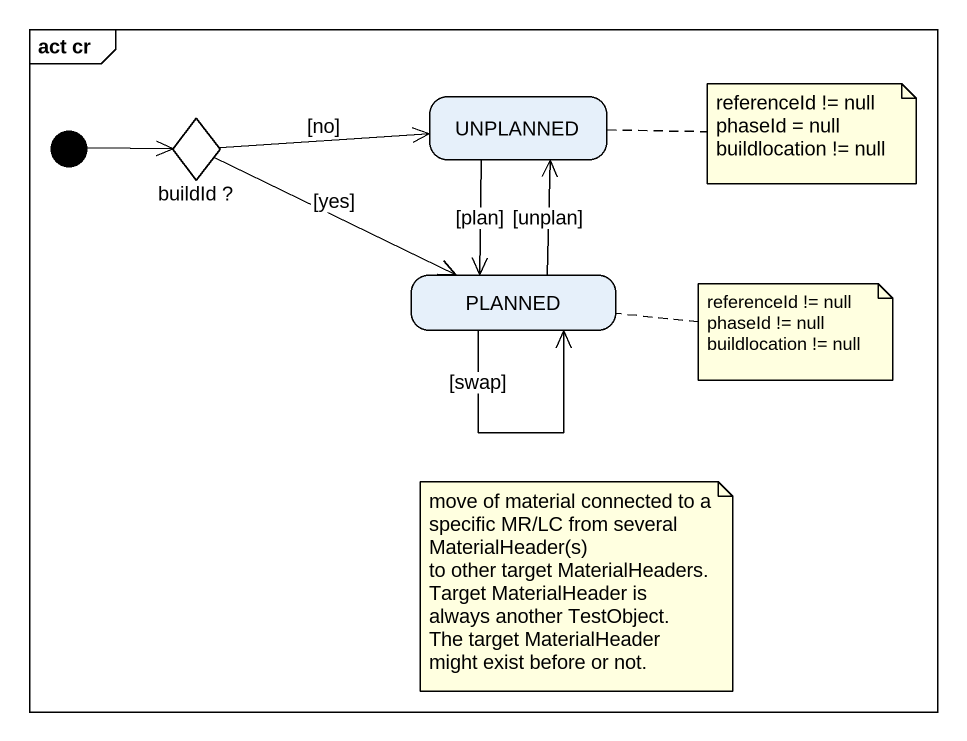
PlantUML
@startuml
mainframe act cr
hide empty description
state UNPLANNED
state "buildId ?" as buildId <<choice>>
state PLANNED
[*] -right-> buildId
UNPLANNED --> PLANNED : [plan]
buildId -right-> UNPLANNED : [no]
buildId -right-> PLANNED : [yes]
PLANNED -up-> UNPLANNED : [unplan]
PLANNED --> PLANNED : [swap]
note right of UNPLANNED
  referenceId != null
  phaseId = null
  buildlocation != null
end note
note right of PLANNED
  referenceId != null
  phaseId != null
  buildlocation != null
end note
note as N3
  move of material connected to a specific MR/LC from several MaterialHeader(s)
  to other target MaterialHeaders. Target MaterialHeader is always another TestObject.
  The target MaterialHeader might exist before or not.
end note
@enduml
